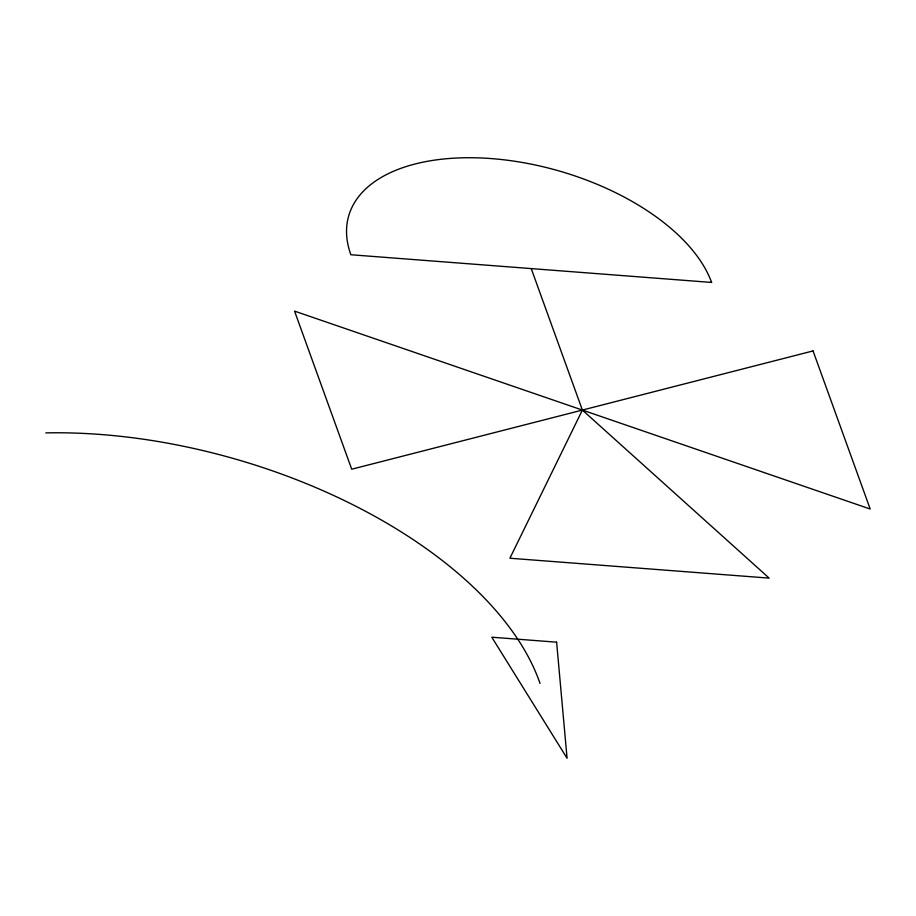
<?xml version="1.0" encoding="UTF-8"?>
<svg xmlns="http://www.w3.org/2000/svg" width="916" height="916" viewBox="0 0 916 916"><rect width="100%" height="100%" fill="white"/><g stroke="black" fill="none" stroke-linecap="round" stroke-linejoin="round"><path stroke-width="1.37" d="M582.381 410.082L509.903 558.222L769.154 578.122L582.381 410.082L531.223 268.583M45.8 432.89A378.194 202.093 16.1 0 1 540.028 683.451M813.053 350.931L351.71 469.221L294.551 311.119L870.2 509.033L813.053 350.931M711.595 282.437L350.862 254.74A189.99 101.527 16.1 0 1 491.468 158.594A189.99 101.527 16.1 0 1 711.595 282.437M556.619 642.185L491.8 637.204L567.073 758.265L556.619 642.185"/></g></svg>
